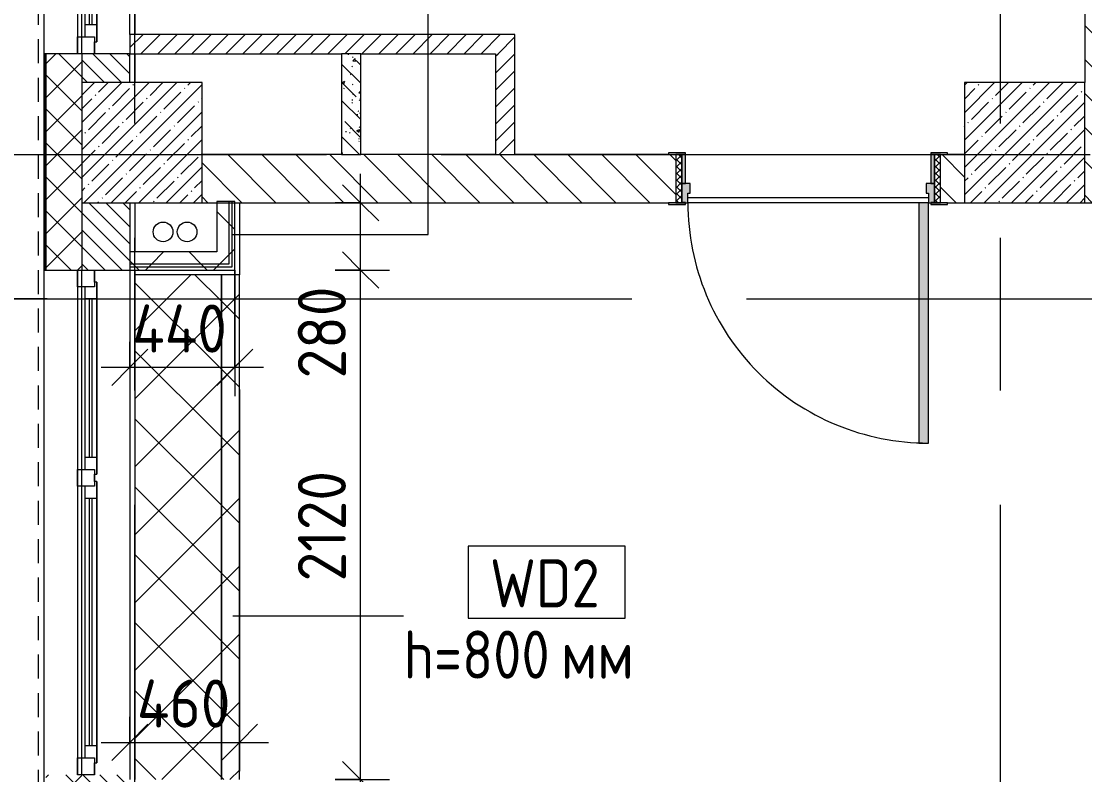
# Model space of a CAD drawing. Header units: millimetres. Extents: x -3129 to 197107, y -8553 to 29000.
# Drawn here: x -362 to 4060, y 8520 to 11655 of the extents above; entities that cross this region are included whole.
import ezdxf

# ---------------------------------------------------------------- set-up
doc = ezdxf.new("R2010")
doc.units = ezdxf.units.MM
doc.linetypes.add('200_ШТРИХ__ш1_п0_6_', pattern=[160, 100, -60])
doc.linetypes.add('Осевая', pattern=[3175, 635, -476.25, 1587.5, -476.25])
for name, color, linetype, lineweight in [('A-ANNO-DIMS', 7, 'Continuous', 9), ('A-ANNO-DIMS-100', 7, 'Continuous', 9), ('A-DETL', 7, 'Continuous', 9), ('A-DETL-MBND-1', 7, '200_ШТРИХ__ш1_п0_6_', 9), ('A-GLAZ', 7, 'Continuous', 9), ('A-WALL', 7, 'Continuous', 9), ('A-WALL-1', 7, 'Continuous', 13), ('A-WALL-IDEN', 7, 'Continuous', 9), ('I-WALL', 7, 'Continuous', 9), ('S-COLS', 7, 'Continuous', 9), ('Оси', 7, 'Continuous', 9), ('Оси-2', 7, 'Осевая', 9)]:
    doc.layers.add(name, color=color, linetype=linetype, lineweight=lineweight)
for name, color, linetype, lineweight, true_color in [('A-DOOR-1', 7, 'Continuous', 9, 0xaaaaaa), ('A-DOOR-2', 7, 'Continuous', 9, 0xe2e2e2), ('A-DOOR-FRAM-1', 7, 'Continuous', 9, 0xe2e2e2), ('A-DOOR-FRAM-2', 7, 'Continuous', 9, 0xaaaaaa), ('A-FLOR-1', 7, 'Continuous', 9, 0xaaaaaa), ('A-WALL-3', 7, 'Continuous', 13, 0x008040), ('A-WALL-5', 7, 'Continuous', 9, 0xff8040), ('I-WALL-1', 7, 'Continuous', 9, 0x787878), ('I-WALL-3', 7, 'Continuous', 9, 0x008040)]:
    doc.layers.add(name, color=color, linetype=linetype, lineweight=lineweight, true_color=true_color)
doc.styles.add('GOST Common_1', font='GOST_Common.ttf', dxfattribs={"width": 0.9, "height": 200})
doc.styles.add('ISOCPEUR', font='isocpeur.ttf', dxfattribs={"width": 0.9, "height": 250})
doc.styles.add('ISOCPEUR_1', font='isocpeur.ttf', dxfattribs={"width": 0.9, "height": 200})
doc.dimstyles.new('ISO-2_0_0_9К_Средний_округл2', dxfattribs={"dimscale": 304.8, "dimtxt": 199.196235, "dimasz": 0.492126, "dimexe": 0.393701, "dimexo": 0, "dimgap": 0, "dimtad": 1, "dimdec": 0, "dimrnd": 10, "dimzin": 0, "dimdsep": 46, "dimtxsty": 'ISOCPEUR_1', "dimblk1": 'OBLIQUE', "dimblk2": 'OBLIQUE', "dimsah": 1, "dimcen": 0.09, "dimdle": 0.393701, "dimazin": 0, "dimtfac": 1, "dimtdec": 4, "dimtix": 1, "dimtmove": 0, "dimatfit": 3, "dimfxl": 1, "dimtvp": 1, "dimtolj": 1, "dimtzin": 0, "dimarcsym": 2})
doc.dimstyles.new('ISO-2_0_0_9К_Средний_округл2_1', dxfattribs={"dimscale": 304.8, "dimtxt": 199.196235, "dimasz": 0.492126, "dimexe": 0.393701, "dimexo": 0, "dimgap": 0, "dimtad": 1, "dimdec": 0, "dimrnd": 10, "dimzin": 0, "dimdsep": 46, "dimtxsty": 'ISOCPEUR_1', "dimblk1": 'OBLIQUE', "dimblk2": 'OBLIQUE', "dimsah": 1, "dimcen": 0.09, "dimdle": 0.393701, "dimazin": 0, "dimtfac": 1, "dimtdec": 4, "dimtix": 1, "dimtmove": 1, "dimatfit": 3, "dimfxl": 1, "dimtvp": 1, "dimtolj": 1, "dimtzin": 0, "dimarcsym": 2})
doc.dimstyles.new('ISO-2_5_0_9К_БОЛЬШОЙ', dxfattribs={"dimscale": 304.8, "dimtxt": 248.995294, "dimasz": 0.492126, "dimexe": 0.393701, "dimexo": 0.984252, "dimgap": 0, "dimtad": 1, "dimdec": 0, "dimrnd": 10, "dimzin": 0, "dimdsep": 46, "dimtxsty": 'ISOCPEUR', "dimblk1": 'OBLIQUE', "dimblk2": 'OBLIQUE', "dimsah": 1, "dimcen": 0.09, "dimdle": 0.393701, "dimazin": 0, "dimtfac": 1, "dimtdec": 4, "dimtix": 1, "dimtmove": 0, "dimatfit": 3, "dimfxl": 1, "dimtvp": 1, "dimtolj": 1, "dimtzin": 0, "dimarcsym": 2})
pattern_1 = [(135, (0, 0), (-70.7107, -70.7107), [])]
pattern_2 = [(45, (0, 0), (-35.35534, 35.35534), [])]
pattern_3 = [(45, (0, 0), (-141.4214, 141.4214), []), (135, (0, 0), (-141.4214, -141.4214), [])]
pattern_4 = [(315, (26871.94, 23549), (141.4214, 141.4214), []), (45, (26871.94, 23549), (-141.4214, 141.4214), [])]

# ---------------------------------------------------------------- blocks, each defined once
blk = doc.blocks.new('110_Дверь_СКБ_1Ст_Внутренняя1 - Д-4к_п__1100x2100h_Артистические EI30-33310874-План монтажа стен и перегородок 2 этажа  в осях 1-12')
at = {"layer": 'A-DOOR-1'}
h = blk.add_hatch(dxfattribs=at)
h.set_pattern_fill('FP_13', color=256, style=0, pattern_type=2)
h.set_pattern_definition([(135, (1751.41, 164.685), (-14.14214, -14.14214), []), (225, (1751.41, 164.685), (14.14214, -14.14214), [])])
h.paths.add_polyline_path([(537.5, 100), (537.5, -100), (562.5, -100), (562.5, 100)])
at = {"layer": 'A-DOOR-2'}
h = blk.add_hatch(color=256, dxfattribs=at)
h.paths.add_polyline_path([(-512.5, 100), (-512.5, 20), (-477.5, 20), (-477.5, 60), (-487.5, 60), (-487.5, 100)])
h.paths.add_polyline_path([(512.5, 100), (512.5, 60), (502.5, 60), (502.5, 20), (537.5, 20), (537.5, 100)])
at = {"layer": 'A-DOOR-FRAM-1'}
for points in [[(-447.5, 1100), (-487.5, 1100), (-487.5, 100), (-447.5, 100), (-447.5, 348.7)], [(-567.5, 108), (-567.5, 100), (-497.5, 100), (-497.5, 108)], [(-512.5, 100), (-512.5, 99), (-497.5, 100)], [(592.5, 108), (522.5, 108), (522.5, 100), (592.5, 100)], [(522.5, 100), (522.5, 99), (537.5, 100)], [(-497.5, 20), (-512.5, 20), (-512.5, -100), (-497.5, -100)], [(537.5, 20), (522.5, 20), (522.5, -100), (537.5, -100)], [(-567.5, -100), (-567.5, -108), (-497.5, -108), (-497.5, -100)], [(522.5, -100), (522.5, -108), (592.5, -108), (592.5, -100)]]:
    blk.add_hatch(color=256, dxfattribs=at).paths.add_polyline_path(points)
at = {"layer": 'A-DOOR-FRAM-2'}
h = blk.add_hatch(dxfattribs=at)
h.set_pattern_fill('FP_14', color=256, style=0, pattern_type=2)
h.set_pattern_definition([(45, (-371.384, 164.685), (-14.1421, 14.1421), []), (135, (-371.384, 164.685), (-14.1421, -14.1421), [])])
h.paths.add_polyline_path([(-512.5, 100), (-537.5, 100), (-537.5, -100), (-512.5, -100)])
at = {"layer": 'A-DOOR-1'}
for p, q in [((-487.5, 1100), (-487.5, 100)), ((-447.5, 1100), (-487.5, 1100)), ((-447.5, 100), (-447.5, 1100)), ((-487.5, 100), (-447.5, 100))]:
    blk.add_line(p, q, dxfattribs=at)
blk.add_arc((-487.5, 100), 1000, 360, 90, dxfattribs=at)
at = {"layer": 'A-DOOR-FRAM-2'}
for p, q in [((-497.5, 108), (-567.5, 108)), ((-567.5, 108), (-567.5, 100)), ((-567.5, 100), (-497.5, 100)), ((-512.5, 100), (-537.5, 100)), ((-537.5, 100), (-537.5, -100)), ((-487.5, 100), (-512.5, 100)), ((-512.5, 100), (-512.5, 20)), ((-512.5, -100), (-512.5, 100)), ((-497.5, 100), (-512.5, 100)), ((-512.5, 100), (-512.5, 99)), ((-512.5, 99), (-497.5, 99)), ((-497.5, 100), (-497.5, 108)), ((-497.5, 99), (-497.5, 100)), ((-487.5, 60), (-487.5, 100)), ((512.5, 100), (512.5, 60)), ((537.5, 100), (512.5, 100)), ((592.5, 108), (522.5, 108)), ((522.5, 108), (522.5, 100)), ((537.5, 100), (522.5, 100)), ((522.5, 100), (522.5, 99)), ((522.5, 100), (592.5, 100)), ((522.5, 99), (537.5, 99)), ((537.5, 20), (537.5, 100)), ((562.5, 100), (537.5, 100)), ((537.5, 100), (537.5, -100)), ((537.5, 99), (537.5, 100)), ((562.5, -100), (562.5, 100)), ((592.5, 100), (592.5, 108)), ((-477.5, 60), (-487.5, 60)), ((-477.5, 20), (-477.5, 60)), ((512.5, 60), (502.5, 60)), ((502.5, 60), (502.5, 20)), ((-512.5, 20), (-477.5, 20)), ((-497.5, 20), (-512.5, 20)), ((-512.5, 20), (-512.5, -100)), ((-497.5, -100), (-497.5, 20)), ((502.5, 20), (537.5, 20)), ((537.5, 20), (522.5, 20)), ((522.5, 20), (522.5, -100)), ((537.5, -100), (537.5, 20)), ((-497.5, -100), (-567.5, -100)), ((-567.5, -100), (-567.5, -108)), ((-567.5, -108), (-497.5, -108)), ((-537.5, -100), (-512.5, -100)), ((-512.5, -100), (-497.5, -100)), ((-497.5, -108), (-497.5, -100)), ((522.5, -100), (537.5, -100)), ((592.5, -100), (522.5, -100)), ((522.5, -100), (522.5, -108)), ((522.5, -108), (592.5, -108)), ((537.5, -100), (562.5, -100)), ((592.5, -108), (592.5, -100))]:
    blk.add_line(p, q, dxfattribs=at)
blk = doc.blocks.new('BSC_Колонна _Прямоугольная - 500х500-V56-План монтажа стен и перегородок 2 этажа  в осях 1-12')
at = {"layer": 'S-COLS'}
h = blk.add_hatch(dxfattribs=at)
h.set_pattern_fill('FP_71', color=256, style=0, pattern_type=2)
h.set_pattern_definition([(45, (-3810, -11150), (-57.0246, 57.0246), []), (45, (-3752.975, -11150), (-57.0246, 57.0246), [100.806, -20.161, 3.353, -16.808])])
h.paths.add_polyline_path([(-250, -250), (250, -250), (250, 250), (-250, 250)])
for p, q in [((250, 250), (-250, 250)), ((-250, 250), (-250, -250)), ((250, -250), (250, 250)), ((-250, -250), (250, -250))]:
    blk.add_line(p, q, dxfattribs=at)
blk = doc.blocks.new('120_Окно_СКБ_1Ст - 120_Окно_СКБ_1Ст_1600х2500_h_ 2-22959204-План монтажа стен и перегородок 2 этажа  в осях 1-12')
at = {"layer": 'A-GLAZ'}
for p, q in [((-800, -127), (-800, -57)), ((-800, -57), (-730, -57)), ((800, -57), (-800, -57)), ((-730, -57), (-730, -127)), ((730, -87), (-730, -87)), ((-730, -87), (-730, -127)), ((-680, -137), (-680, -87)), ((680, -137), (680, -87)), ((730, -127), (730, -57)), ((730, -57), (800, -57)), ((730, -127), (730, -87)), ((800, -57), (800, -127)), ((-730, -127), (-800, -127)), ((-800, -127), (-750, -127)), ((-730, -127), (-750, -127)), ((-750, -127), (-750, -137)), ((-680, -107), (680, -107)), ((680, -117), (-680, -117)), ((800, -127), (730, -127)), ((750, -127), (730, -127)), ((750, -127), (800, -127)), ((750, -137), (750, -127)), ((-750, -137), (750, -137)), ((750, -137), (-750, -137))]:
    blk.add_line(p, q, dxfattribs=at)
blk = doc.blocks.new('120_Окно_СКБ_2Ст - 120_Окно_СКБ_2Ст 2100х2500 _мал створка справа_-22445857-План монтажа стен и перегородок 2 этажа  в осях 1-12')
at = {"layer": 'A-GLAZ'}
for p, q in [((-1050, -127), (-1050, -57)), ((-1050, -57), (-980, -57)), ((1050, -57), (-1050, -57)), ((-980, -57), (-980, -127)), ((150, -87), (-980, -87)), ((-980, -87), (-980, -127)), ((-930, -137), (-930, -87)), ((100, -137), (100, -87)), ((150, -127), (150, -57)), ((150, -57), (220, -57)), ((150, -127), (150, -87)), ((220, -57), (220, -127)), ((980, -87), (220, -87)), ((220, -87), (220, -127)), ((270, -137), (270, -87)), ((930, -137), (930, -87)), ((980, -127), (980, -57)), ((980, -57), (1050, -57)), ((980, -127), (980, -87)), ((1050, -57), (1050, -127)), ((-980, -127), (-1050, -127)), ((-1050, -127), (-1000, -127)), ((-980, -127), (-1000, -127)), ((-1000, -127), (-1000, -137)), ((-930, -107), (100, -107)), ((100, -117), (-930, -117)), ((220, -127), (150, -127)), ((170, -127), (150, -127)), ((170, -127), (200, -127)), ((170, -137), (170, -127)), ((220, -127), (200, -127)), ((200, -127), (200, -137)), ((270, -107), (930, -107)), ((930, -117), (270, -117)), ((1050, -127), (980, -127)), ((1000, -127), (980, -127)), ((1000, -127), (1050, -127)), ((1000, -137), (1000, -127)), ((-1000, -137), (170, -137)), ((170, -137), (-1000, -137)), ((200, -137), (1000, -137)), ((1000, -137), (200, -137))]:
    blk.add_line(p, q, dxfattribs=at)
blk = doc.blocks.new('BSC_Колонна _Прямоугольная - 500х500-V61-План монтажа стен и перегородок 2 этажа  в осях 1-12')
at = {"layer": 'S-COLS'}
h = blk.add_hatch(dxfattribs=at)
h.set_pattern_fill('FP_76', color=256, style=0, pattern_type=2)
h.set_pattern_definition([(45, (-140, -11150), (-57.0246, 57.0246), []), (45, (-82.975, -11150), (-57.0246, 57.0246), [100.806, -20.161, 3.353, -16.808])])
h.paths.add_polyline_path([(-250, -250), (250, -250), (250, 250), (-250, 250), (-250, 24.6)])
for p, q in [((250, 250), (-250, 250)), ((-250, 250), (-250, -250)), ((250, -250), (250, 250)), ((-250, -250), (250, -250))]:
    blk.add_line(p, q, dxfattribs=at)
blk = doc.blocks.new('Зашивка приборов отопления42 - Зашивка приборов отопления-33374801-План монтажа стен и перегородок 2 этажа  в осях 1-12')
at = {"layer": 'A-WALL-5'}
h = blk.add_hatch(dxfattribs=at)
h.set_pattern_fill('FP_98', color=256, style=0, pattern_type=2)
h.set_pattern_definition(pattern_4)
h.paths.add_polyline_path([(35371.9, 23439), (35371.9, 23079), (37471.9, 23079), (37471.9, 23439), (35430.4, 23439)])
h = blk.add_hatch(dxfattribs=at)
h.set_pattern_fill('FP_98', color=256, style=0, pattern_type=2)
h.set_pattern_definition(pattern_4)
h.paths.add_polyline_path([(35371.9, 23004), (37471.9, 23004), (37471.9, 23079), (35371.9, 23079)])
for p, q in [((37471.9, 23439), (35371.9, 23439)), ((37471.9, 23079), (37471.9, 23439)), ((35371.9, 23079), (37471.9, 23079)), ((37471.9, 23079), (35371.9, 23079)), ((37471.9, 23004), (37471.9, 23079)), ((35371.9, 23004), (37471.9, 23004))]:
    blk.add_line(p, q, dxfattribs=at)
blk = doc.blocks.new('DIMBLOCK19-План монтажа стен и перегородок 2 этажа  в осях 1-12')
at = {"layer": 'A-ANNO-DIMS-100', "lineweight": 20}
for p, q in [((-1252.3, 12000), (-1327.3, 12075)), ((-1252.3, 12000), (-1177.3, 11925)), ((-1252.3, 11100), (-1327.3, 11175)), ((-1252.3, 11100), (-1177.3, 11025))]:
    blk.add_line(p, q, dxfattribs=at)
at = {"layer": 'A-ANNO-DIMS-100'}
for p, q in [((-324.1, 12000), (-1372.3, 12000)), ((-1252.3, 12000), (-1252.3, 11100)), ((-1252.3, 12000), (-324.1, 12000)), ((-1446.2, 11100), (-1132.3, 11100)), ((-1252.3, 11100), (-1446.2, 11100))]:
    blk.add_line(p, q, dxfattribs=at)
at = {"layer": 'A-ANNO-DIMS-100', "color": 0, "insert": (-1578.9, 11313), "char_height": 250, "width": 568.858, "attachment_point": 1, "rotation": 90, "line_spacing_factor": 1.149209, "style": 'ISOCPEUR'}
blk.add_mtext('900', dxfattribs=at)
blk = doc.blocks.new('_Oblique')
at = {"color": 0, "linetype": 'ByBlock', "lineweight": -2}
blk.add_line((-0.5, -0.5), (0.5, 0.5), dxfattribs=at)
blk = doc.blocks.new('DIMBLOCK20-План монтажа стен и перегородок 2 этажа  в осях 1-12')
at = {"layer": 'A-ANNO-DIMS-100', "lineweight": 20}
for p, q in [((-1252.3, 11100), (-1327.3, 11175)), ((-1252.3, 11100), (-1177.3, 11025)), ((-1252.3, 10500), (-1327.3, 10575)), ((-1252.3, 10500), (-1177.3, 10425))]:
    blk.add_line(p, q, dxfattribs=at)
at = {"layer": 'A-ANNO-DIMS-100'}
for p, q in [((-1446.2, 11100), (-1132.3, 11100)), ((-1252.3, 11100), (-1446.2, 11100)), ((-1252.3, 11100), (-1252.3, 10500)), ((-254.1, 10500), (-1372.3, 10500)), ((-1252.3, 10500), (-254.1, 10500))]:
    blk.add_line(p, q, dxfattribs=at)
at = {"layer": 'A-ANNO-DIMS-100', "color": 0, "insert": (-1578.9, 10563), "char_height": 250, "width": 568.858, "attachment_point": 1, "rotation": 90, "line_spacing_factor": 1.149209, "style": 'ISOCPEUR'}
blk.add_mtext('600', dxfattribs=at)
blk = doc.blocks.new('DIMBLOCK21-План монтажа стен и перегородок 2 этажа  в осях 1-12')
at = {"layer": 'A-ANNO-DIMS-100', "lineweight": 20}
for p, q in [((-1252.3, 10500), (-1327.3, 10575)), ((-1252.3, 10500), (-1177.3, 10425)), ((-1252.3, 7800), (-1327.3, 7875)), ((-1252.3, 7800), (-1177.3, 7725))]:
    blk.add_line(p, q, dxfattribs=at)
at = {"layer": 'A-ANNO-DIMS-100'}
for p, q in [((-254.1, 10500), (-1372.3, 10500)), ((-1252.3, 10500), (-1252.3, 7800)), ((-1252.3, 10500), (-254.1, 10500)), ((-1446.2, 7800), (-1132.3, 7800)), ((-1252.3, 7800), (-1446.2, 7800))]:
    blk.add_line(p, q, dxfattribs=at)
at = {"layer": 'A-ANNO-DIMS-100', "color": 0, "insert": (-1578.9, 8834), "char_height": 250, "width": 758.478, "attachment_point": 1, "rotation": 90, "line_spacing_factor": 1.149209, "style": 'ISOCPEUR'}
blk.add_mtext('2700', dxfattribs=at)
blk = doc.blocks.new('DIMBLOCK26-План монтажа стен и перегородок 2 этажа  в осях 1-12')
at = {"layer": 'A-ANNO-DIMS-100'}
for p, q in [((1049.3, 8380), (1049.3, 10740)), ((943.3, 10620), (1169.3, 10620)), ((1049.3, 10620), (943.3, 10620)), ((943.3, 8500), (1169.3, 8500)), ((1049.3, 8500), (943.3, 8500))]:
    blk.add_line(p, q, dxfattribs=at)
at = {"layer": 'A-ANNO-DIMS-100', "lineweight": 20}
for p, q in [((1049.3, 10620), (974.3, 10695)), ((1049.3, 10620), (1124.3, 10545)), ((1049.3, 8500), (974.3, 8575)), ((1049.3, 8500), (1124.3, 8425))]:
    blk.add_line(p, q, dxfattribs=at)
at = {"layer": 'A-ANNO-DIMS-100', "color": 0, "insert": (788.1, 9324.4), "char_height": 200, "width": 565.411, "attachment_point": 1, "rotation": 90, "line_spacing_factor": 1.149209, "style": 'ISOCPEUR_1'}
blk.add_mtext('2120', dxfattribs=at)
blk = doc.blocks.new('DIMBLOCK27-План монтажа стен и перегородок 2 этажа  в осях 1-12')
at = {"layer": 'A-ANNO-DIMS-100'}
for p, q in [((526, 10620), (526, 10095.1)), ((526, 10215.1), (526, 10620)), ((90, 10321.2), (90, 10095.1)), ((90, 10215.1), (90, 10321.2)), ((-30, 10215.1), (646, 10215.1))]:
    blk.add_line(p, q, dxfattribs=at)
at = {"layer": 'A-ANNO-DIMS-100', "lineweight": 20}
for p, q in [((90, 10215.1), (165, 10290.1)), ((526, 10215.1), (601, 10290.1)), ((90, 10215.1), (15, 10140.1)), ((526, 10215.1), (451, 10140.1))]:
    blk.add_line(p, q, dxfattribs=at)
at = {"layer": 'A-ANNO-DIMS-100', "color": 0, "insert": (99.2, 10476.4), "char_height": 200, "width": 501.055, "attachment_point": 1, "line_spacing_factor": 1.149209, "style": 'ISOCPEUR_1'}
blk.add_mtext('440', dxfattribs=at)
blk = doc.blocks.new('DIMBLOCK28-План монтажа стен и перегородок 2 этажа  в осях 1-12')
at = {"layer": 'A-ANNO-DIMS-100'}
for p, q in [((1049.3, 10500), (1049.3, 11020)), ((943.3, 10900), (1169.3, 10900)), ((1049.3, 10900), (943.3, 10900)), ((1049.3, 10648.3), (1049.3, 10760)), ((943.3, 10620), (1169.3, 10620)), ((1049.3, 10620), (943.3, 10620)), ((1049.3, 10169), (1049.3, 10648.3))]:
    blk.add_line(p, q, dxfattribs=at)
at = {"layer": 'A-ANNO-DIMS-100', "lineweight": 20}
for p, q in [((1049.3, 10900), (974.3, 10975)), ((1049.3, 10900), (1124.3, 10825)), ((1049.3, 10620), (974.3, 10695)), ((1049.3, 10620), (1124.3, 10545))]:
    blk.add_line(p, q, dxfattribs=at)
at = {"layer": 'A-ANNO-DIMS-100', "color": 0, "insert": (788.1, 10169), "char_height": 200, "width": 455.087, "attachment_point": 1, "rotation": 90, "line_spacing_factor": 1.149209, "style": 'ISOCPEUR_1'}
blk.add_mtext('280', dxfattribs=at)
blk = doc.blocks.new('DIMBLOCK46-План монтажа стен и перегородок 2 этажа  в осях 1-12')
at = {"layer": 'A-ANNO-DIMS-100'}
for p, q in [((546, 10122.9), (546, 8534.8)), ((546, 8654.8), (546, 10122.9)), ((90, 8760.9), (90, 8534.8)), ((90, 8654.8), (90, 8760.9)), ((-30, 8654.8), (666, 8654.8))]:
    blk.add_line(p, q, dxfattribs=at)
at = {"layer": 'A-ANNO-DIMS-100', "lineweight": 20}
for p, q in [((90, 8654.8), (165, 8729.8)), ((546, 8654.8), (621, 8729.8)), ((90, 8654.8), (15, 8579.8)), ((546, 8654.8), (471, 8579.8))]:
    blk.add_line(p, q, dxfattribs=at)
at = {"layer": 'A-ANNO-DIMS-100', "color": 0, "insert": (118.8, 8916.1), "char_height": 200, "width": 478.071, "attachment_point": 1, "line_spacing_factor": 1.149209, "style": 'ISOCPEUR_1'}
blk.add_mtext('460', dxfattribs=at)
blk = doc.blocks.new('М_стена2 - Типоразмер-30678229-План монтажа стен и перегородок 2 этажа  в осях 1-12')
at = {"layer": 'A-WALL-IDEN'}
for p, q in [((3.258, 1.523), (-3.273, 1.523)), ((-3.273, 1.523), (-3.273, -1.477)), ((3.258, -1.477), (3.258, 1.523)), ((-3.273, -1.477), (3.258, -1.477))]:
    blk.add_line(p, q, dxfattribs=at)

msp = doc.modelspace()

# ---------------------------------------------------------------- hatches: boundary and pattern name
at = {"layer": 'A-WALL'}
h = msp.add_hatch(dxfattribs=at)
h.set_pattern_fill('FP_12', color=256, style=0, pattern_type=2)
h.set_pattern_definition([(45, (0, 0), (-70.7107, 70.7107), []), (135, (0, 0), (-70.7107, -70.7107), [])])
h.paths.add_polyline_path([(-110, -100), (-110, 5220), (-260, 5220), (-260, -100)])
h.paths.add_polyline_path([(-110, 7320), (-110, 8520), (-260, 8520), (-260, 7320)])
h.paths.add_polyline_path([(-260, 10620), (-110, 10620), (-110, 11520), (-260, 11520), (-260, 10651.3)])
h.paths.add_polyline_path([(-260, 13120), (-110, 13120), (-110, 15350), (-260, 15350), (-260, 13790.7)])
h = msp.add_hatch(dxfattribs=at)
h.set_pattern_fill('FP_16', color=256, style=0, pattern_type=2)
h.set_pattern_definition([(135, (0, 0), (-35.35534, -35.35534), [])])
h.paths.add_polyline_path([(90, 7900), (90, 8520), (-110, 8520), (-110, 7900)])
h.paths.add_polyline_path([(90, 10620), (90, 10900), (-110, 10900), (-110, 10620)])
h.paths.add_polyline_path([(-110, 11400), (90, 11400), (90, 11520), (-110, 11520)])
h.paths.add_polyline_path([(90, 13120), (90, 14700), (-110, 14700), (-110, 13120)])
at = {"layer": 'I-WALL'}
h = msp.add_hatch(dxfattribs=at)
h.set_pattern_fill('FP_11', color=256, style=0, pattern_type=2)
h.set_pattern_definition(pattern_1)
h.paths.add_polyline_path([(4060, 10900), (4260, 10900), (4260, 14600), (4060, 14600), (4060, 11400)])
h = msp.add_hatch(dxfattribs=at)
h.set_pattern_fill('FP_39', color=256, style=0, pattern_type=2)
h.set_pattern_definition(pattern_2)
h.paths.add_polyline_path([(1610, 11520), (1690, 11520), (1690, 11600), (90, 11600), (90, 11520), (1461.9, 11520)])
h = msp.add_hatch(dxfattribs=at)
h.set_pattern_fill('FP_39', color=256, style=0, pattern_type=2)
h.set_pattern_definition(pattern_2)
h.paths.add_polyline_path([(1690, 11100), (1690, 11520), (1610, 11520), (1610, 11100)])
h = msp.add_hatch(dxfattribs=at)
h.set_pattern_fill('FP_11', color=256, style=0, pattern_type=2)
h.set_pattern_definition(pattern_1)
h.paths.add_polyline_path([(3490, 10900), (3560, 10900), (3560, 11100), (3460, 11100), (3460, 10900)])
h.paths.add_polyline_path([(2330, 10900), (2360, 10900), (2360, 11100), (390, 11100), (390, 10900), (1461.9, 10900)])
at = {"layer": 'I-WALL-1'}
h = msp.add_hatch(dxfattribs=at)
h.set_pattern_fill('FP_40', color=256, style=0, pattern_type=2)
h.set_pattern_definition([(135, (0, 0), (-75.4342, -75.4342), [106.68, -17.78, 3.556, -17.78]), (135, (0, 75.39), (-75.4342, -75.4342), []), (50, (0, 0), (127.5292, -11.1576), [13.335, -146.685]), (355, (0, 0), (-24.6697, 133.74), [10.668, -117.348]), (100.451, (10.63, -0.93), (102.8597, 122.5818), [11.333, -124.663]), (46.184, (0, 35.56), (189.7552, -29.4304), [20.002, -220.027]), (96.636, (15.81, 33.1), (166.1822, 173.1996), [17, -186.995]), (351.184, (0, 35.56), (166.184, 173.1976), [16.002, -176.022]), (21, (17.78, 26.67), (106.1303, -71.586), [13.335, -146.685]), (326, (17.78, 26.67), (43.2619, 128.9318), [10.668, -117.348]), (71.451, (26.62, 20.7), (149.392, 57.345), [11.333, -124.663]), (37.5, (0, 0), (2.16223, 59.18836), [3.353, -112.573, 3.353, -115.773, -117.792]), (37.5, (0, 0), (2.16223, 59.18836), [-235.052, 3.353, -114.44]), (7.5, (0, 0), (46.77386, 70.12615), [3.353, -64.567, 3.353, -109.906, -44.894]), (7.5, (0, 0), (46.77386, 70.12615), [-181.178, 3.353, -41.542]), (327.5, (-39.65, 0), (94.91367, -4.0101), [3.353, -41.097, 3.353, -135.331, -184.023]), (327.5, (-39.65, 0), (94.91367, -4.0101), [-183.134, 3.353, -180.67]), (317.5, (-57.43, 0), (103.6906, 17.7988), [3.353, -54.432, 3.353, -88.748, -130.683]), (317.5, (-57.43, 0), (103.6906, 17.7988), [-149.885, 3.353, -127.33])])
h.paths.add_polyline_path([(1050, 11100), (1050, 11520), (970, 11520), (970, 11100)])
at = {"layer": 'I-WALL-3'}
h = msp.add_hatch(dxfattribs=at)
h.set_pattern_fill('FP_87', color=256, style=0, pattern_type=2)
h.set_pattern_definition(pattern_3)
h.paths.add_polyline_path([(501, 10695), (501, 10905), (451, 10905), (451, 10695)])
h = msp.add_hatch(dxfattribs=at)
h.set_pattern_fill('FP_87', color=256, style=0, pattern_type=2)
h.set_pattern_definition(pattern_3)
h.paths.add_polyline_path([(513.5, 10645), (513.5, 10905), (501, 10905), (501, 10645)])
h = msp.add_hatch(dxfattribs=at)
h.set_pattern_fill('FP_87', color=256, style=0, pattern_type=2)
h.set_pattern_definition(pattern_3)
h.paths.add_polyline_path([(513.5, 10632.5), (526, 10632.5), (526, 10905), (513.5, 10905), (513.5, 10645)])
h = msp.add_hatch(dxfattribs=at)
h.set_pattern_fill('FP_87', color=256, style=0, pattern_type=2)
h.set_pattern_definition(pattern_3)
h.paths.add_polyline_path([(135.5, 10645), (501, 10645), (501, 10695), (90, 10695), (90, 10645)])
h = msp.add_hatch(dxfattribs=at)
h.set_pattern_fill('FP_87', color=256, style=0, pattern_type=2)
h.set_pattern_definition(pattern_3)
h.paths.add_polyline_path([(513.5, 10632.5), (513.5, 10645), (90, 10645), (90, 10632.5), (467.1, 10632.5)])
h = msp.add_hatch(dxfattribs=at)
h.set_pattern_fill('FP_87', color=256, style=0, pattern_type=2)
h.set_pattern_definition(pattern_3)
h.paths.add_polyline_path([(526, 10620), (526, 10632.5), (90, 10632.5), (90, 10620), (467.1, 10620)])

# ---------------------------------------------------------------- linework, layer by layer
at = {"layer": 'A-DETL'}
for centre in [(227.7, 10778.5), (327.7, 10778.5)]:
    msp.add_circle(centre, 41, dxfattribs=at)
at = {"layer": 'A-DETL-MBND-1'}
msp.add_line((-290, 7320), (-290, 15380), dxfattribs=at)
at = {"layer": 'A-FLOR-1'}
for p, q in [((545, 10900), (545, 10600)), ((3410, 10920), (2410, 10920))]:
    msp.add_line(p, q, dxfattribs=at)
at = {"layer": 'A-WALL'}
for p, q in [((-268, 15358), (-268, -258)), ((90, 11600), (90, 14700)), ((90, 11520), (-268, 11520)), ((90, 11400), (90, 11520)), ((90, 10900), (90, 8500)), ((-268, 10620), (90, 10620))]:
    msp.add_line(p, q, dxfattribs=at)
at = {"layer": 'A-WALL-1'}
for p, q in [((-263, 11520), (-263, 10620)), ((-260, 11520), (-260, 10620)), ((-110, 11520), (-110, 11400)), ((1050, 11520), (970, 11520)), ((970, 11100), (1050, 11100)), ((1610, 11100), (1690, 11100)), ((-110, 10900), (-110, 10620))]:
    msp.add_line(p, q, dxfattribs=at)
at = {"layer": 'A-WALL-3'}
for p, q in [((501, 10905), (501, 10645)), ((513.5, 10905), (513.5, 10632.5)), ((501, 10645), (90, 10645)), ((513.5, 10632.5), (90, 10632.5))]:
    msp.add_line(p, q, dxfattribs=at)
at = {"layer": 'A-WALL-IDEN'}
for p, q in [((1330.3, 10768.4), (1330.3, 12045.5)), ((517.2, 10768.4), (1330.3, 10768.4)), ((517.2, 9180.7), (1227.3, 9180.7))]:
    msp.add_line(p, q, dxfattribs=at)
at = {"layer": 'I-WALL'}
for p, q in [((110, 14690), (110, 11600)), ((4060, 14600), (4060, 11400)), ((-110, 11520), (-110, 13120)), ((1690, 11600), (90, 11600)), ((90, 11600), (90, 11520)), ((1690, 11100), (1690, 11600)), ((90, 11520), (970, 11520)), ((110, 11520), (110, 11400)), ((970, 11520), (970, 11100)), ((1050, 11520), (1610, 11520)), ((1050, 11100), (1050, 11520)), ((1610, 11520), (1610, 11100)), ((970, 11100), (390, 11100)), ((1610, 11100), (1050, 11100)), ((2330, 11100), (1690, 11100)), ((2400, 11100), (3420, 11100)), ((3560, 11100), (3490, 11100)), ((110, 10900), (110, 10695)), ((390, 10900), (2330, 10900)), ((3370, 10900), (2410, 10900)), ((3490, 10900), (3560, 10900)), ((4060, 10900), (4260, 10900)), ((-110, 8520), (-110, 10620)), ((110, 10620), (110, 8500))]:
    msp.add_line(p, q, dxfattribs=at)
at = {"layer": 'I-WALL-3'}
for p, q in [((526, 10905), (451, 10905)), ((451, 10905), (451, 10695)), ((526, 10620), (526, 10905)), ((451, 10695), (90, 10695)), ((90, 10620), (526, 10620))]:
    msp.add_line(p, q, dxfattribs=at)
at = {"layer": 'Оси'}
for p, q in [((-2227.6, 11100), (272.4, 11100)), ((-957.6, 10500), (1542.4, 10500))]:
    msp.add_line(p, q, dxfattribs=at)
at = {"layer": 'Оси-2'}
for p, q in [((3710, 593.7), (3710, 24898.1)), ((110, 593.7), (110, 12880)), ((272.4, 11100), (35990, 11100)), ((1542.4, 10500), (35990, 10500))]:
    msp.add_line(p, q, dxfattribs=at)

# ---------------------------------------------------------------- block references
at = {"layer": 'A-DOOR-1', "rotation": 180}
msp.add_blockref('110_Дверь_СКБ_1Ст_Внутренняя1 - Д-4к_п__1100x2100h_Артистические EI30-33310874-План монтажа стен и перегородок 2 этажа  в осях 1-12', (2922.5, 11000), dxfattribs=at)
at = {"layer": 'A-GLAZ', "rotation": 89.99999999999993}
for name, p in [('120_Окно_СКБ_1Ст - 120_Окно_СКБ_1Ст_1600х2500_h_ 2-22959204-План монтажа стен и перегородок 2 этажа  в осях 1-12', (-185, 12320)), ('120_Окно_СКБ_2Ст - 120_Окно_СКБ_2Ст 2100х2500 _мал створка справа_-22445857-План монтажа стен и перегородок 2 этажа  в осях 1-12', (-185, 9570))]:
    msp.add_blockref(name, p, dxfattribs=at)
at = {"layer": 'A-WALL-5', "rotation": 90.0000000000001}
msp.add_blockref('Зашивка приборов отопления42 - Зашивка приборов отопления-33374801-План монтажа стен и перегородок 2 этажа  в осях 1-12', (23549, -26871.9), dxfattribs=at)
at = {"layer": 'A-WALL-IDEN', "xscale": 99.99999999999993, "yscale": 99.99999999999993, "zscale": 99.99999999999993}
msp.add_blockref('М_стена2 - Типоразмер-30678229-План монтажа стен и перегородок 2 этажа  в осях 1-12', (1823.1, 9318.7), dxfattribs=at)
at = {"layer": 'S-COLS'}
for name, p in [('BSC_Колонна _Прямоугольная - 500х500-V61-План монтажа стен и перегородок 2 этажа  в осях 1-12', (140, 11150)), ('BSC_Колонна _Прямоугольная - 500х500-V56-План монтажа стен и перегородок 2 этажа  в осях 1-12', (3810, 11150))]:
    msp.add_blockref(name, p, dxfattribs=at)

# ---------------------------------------------------------------- texts
at = {"layer": 'A-WALL-IDEN', "char_height": 200, "attachment_point": 1, "style": 'GOST Common_1'}
for s, insert, width in [('WD2', (1586.6, 9416.7), 584.43), ('h=800', (1227.3, 9119.8), 793.671), ('мм', (1882.1, 9119.8), 360.759)]:
    msp.add_mtext(s, dxfattribs=dict(at, insert=insert, width=width))

# ---------------------------------------------------------------- dimensions: what is measured, and where the dimension line sits
at = {"layer": 'A-ANNO-DIMS'}
for base, p1, p2, dimstyle, override, picture, middle in [((-1252.3, 11100), (-24.1, 12000), (-1146.2, 11100), 'ISO-2_5_0_9К_БОЛЬШОЙ', {"dimpost": '<>', "dimfxl": 1438.410878}, 'DIMBLOCK19-План монтажа стен и перегородок 2 этажа  в осях 1-12', (-1377.3, 11550)), ((-1252.3, 10500), (-1146.2, 11100), (45.9, 10500), 'ISO-2_5_0_9К_БОЛЬШОЙ', {"dimpost": '<>', "dimfxl": 1334.550109}, 'DIMBLOCK20-План монтажа стен и перегородок 2 этажа  в осях 1-12', (-1377.3, 10800)), ((1049.3, 10620), (943.3, 8500), (943.3, 10620), 'ISO-2_0_0_9К_Средний_округл2', {"dimpost": '<>', "dimfxl": 2120.000005}, 'DIMBLOCK26-План монтажа стен и перегородок 2 этажа  в осях 1-12', (949.3, 9560)), ((-1252.3, 7800), (45.9, 10500), (-1146.2, 7800), 'ISO-2_5_0_9К_БОЛЬШОЙ', {"dimpost": '<>', "dimfxl": 2951.444391}, 'DIMBLOCK21-План монтажа стен и перегородок 2 этажа  в осях 1-12', (-1377.3, 9150))]:
    dim = msp.add_linear_dim(base=base, p1=p1, p2=p2, angle=90, dimstyle=dimstyle, override=override, dxfattribs=at)
    dim.commit()
    dim.dimension.update_dxf_attribs({"geometry": picture, "text_midpoint": middle})
dim = msp.add_linear_dim(base=(1049.3, 10900), p1=(943.3, 10620), p2=(943.3, 10900), angle=90, dimstyle='ISO-2_0_0_9К_Средний_округл2_1', override={"dimpost": '<>', "dimfxl": 280.000032}, dxfattribs=at)
dim.commit()
dim.dimension.update_dxf_attribs({"geometry": 'DIMBLOCK28-План монтажа стен и перегородок 2 этажа  в осях 1-12', "text_midpoint": (921.4, 10396.6), "dimtype": 160, "text_rotation": 90})
for base, p1, p2, override, picture, middle in [((526, 10215.1), (90, 10321.2), (526, 10620), {"dimpost": '<>', "dimfxl": 528.58003}, 'DIMBLOCK27-План монтажа стен и перегородок 2 этажа  в осях 1-12', (308, 10315.1)), ((546, 8654.8), (90, 8760.9), (546, 10122.9), {"dimpost": '<>', "dimfxl": 1436.334583}, 'DIMBLOCK46-План монтажа стен и перегородок 2 этажа  в осях 1-12', (318, 8754.8))]:
    dim = msp.add_linear_dim(base=base, p1=p1, p2=p2, dimstyle='ISO-2_0_0_9К_Средний_округл2', override=override, dxfattribs=at)
    dim.commit()
    dim.dimension.update_dxf_attribs({"geometry": picture, "text_midpoint": middle})

doc.saveas('drawing.dxf')
